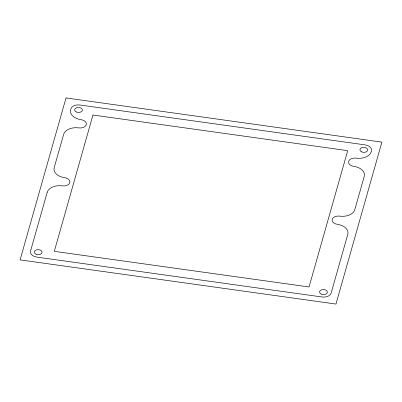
<?xml version="1.0" encoding="UTF-8"?>
<svg xmlns="http://www.w3.org/2000/svg" width="402" height="402" viewBox="0 0 402 402"><rect width="100%" height="100%" fill="white"/><g stroke="black" fill="none" stroke-linecap="round" stroke-linejoin="round"><path stroke-width="0.6" d="M66.023 97.942L20.1 259.883L335.977 304.058L381.9 142.117L66.023 97.942M47.21 192.302L30.537 251.099A7.774 5.035 2.1 0 0 36.783 257.094L322.087 296.993A7.774 5.035 2.1 0 0 331.127 293.133L347.8 234.336A12.954 8.397 2.1 0 0 337.394 224.341A6.477 4.196 2.1 0 1 332.193 219.346A6.477 4.196 2.1 0 1 339.725 216.13A12.954 8.397 2.1 0 0 354.79 209.698L364.242 176.357A12.954 8.397 2.1 0 0 353.835 166.368A6.477 4.196 2.1 0 1 348.629 161.368A6.477 4.196 2.1 0 1 356.167 158.157A12.954 8.397 2.1 0 0 371.232 151.725L371.463 150.901A7.774 5.035 2.1 0 0 365.217 144.906L79.913 105.007A7.774 5.035 2.1 0 0 70.873 108.867L70.636 109.686A12.954 8.397 2.1 0 0 81.048 119.68A6.477 4.196 2.1 0 1 86.249 124.675A6.477 4.196 2.1 0 1 78.717 127.891A12.954 8.397 2.1 0 0 63.652 134.323L54.2 167.664A12.954 8.397 2.1 0 0 64.606 177.659A6.477 4.196 2.1 0 1 69.807 182.654A6.477 4.196 2.1 0 1 62.275 185.87A12.954 8.397 2.1 0 0 47.21 192.302M92.957 115.027L54.3 251.345L309.043 286.973L347.7 150.655L92.957 115.027M36.11 254.255A3.884 2.518 2.1 0 0 42.059 252.345A3.884 2.518 2.1 0 0 36.366 249.898A3.884 2.518 2.1 0 0 36.11 254.255M76.445 112.022A3.884 2.518 2.1 0 0 82.395 110.113A3.884 2.518 2.1 0 0 76.702 107.666A3.884 2.518 2.1 0 0 76.445 112.022M361.755 151.921A3.884 2.518 2.1 0 0 367.704 150.011A3.884 2.518 2.1 0 0 362.006 147.569A3.884 2.518 2.1 0 0 361.755 151.921M321.419 294.153A3.884 2.518 2.1 0 0 327.369 292.244A3.884 2.518 2.1 0 0 321.675 289.797A3.884 2.518 2.1 0 0 321.419 294.153"/></g></svg>
